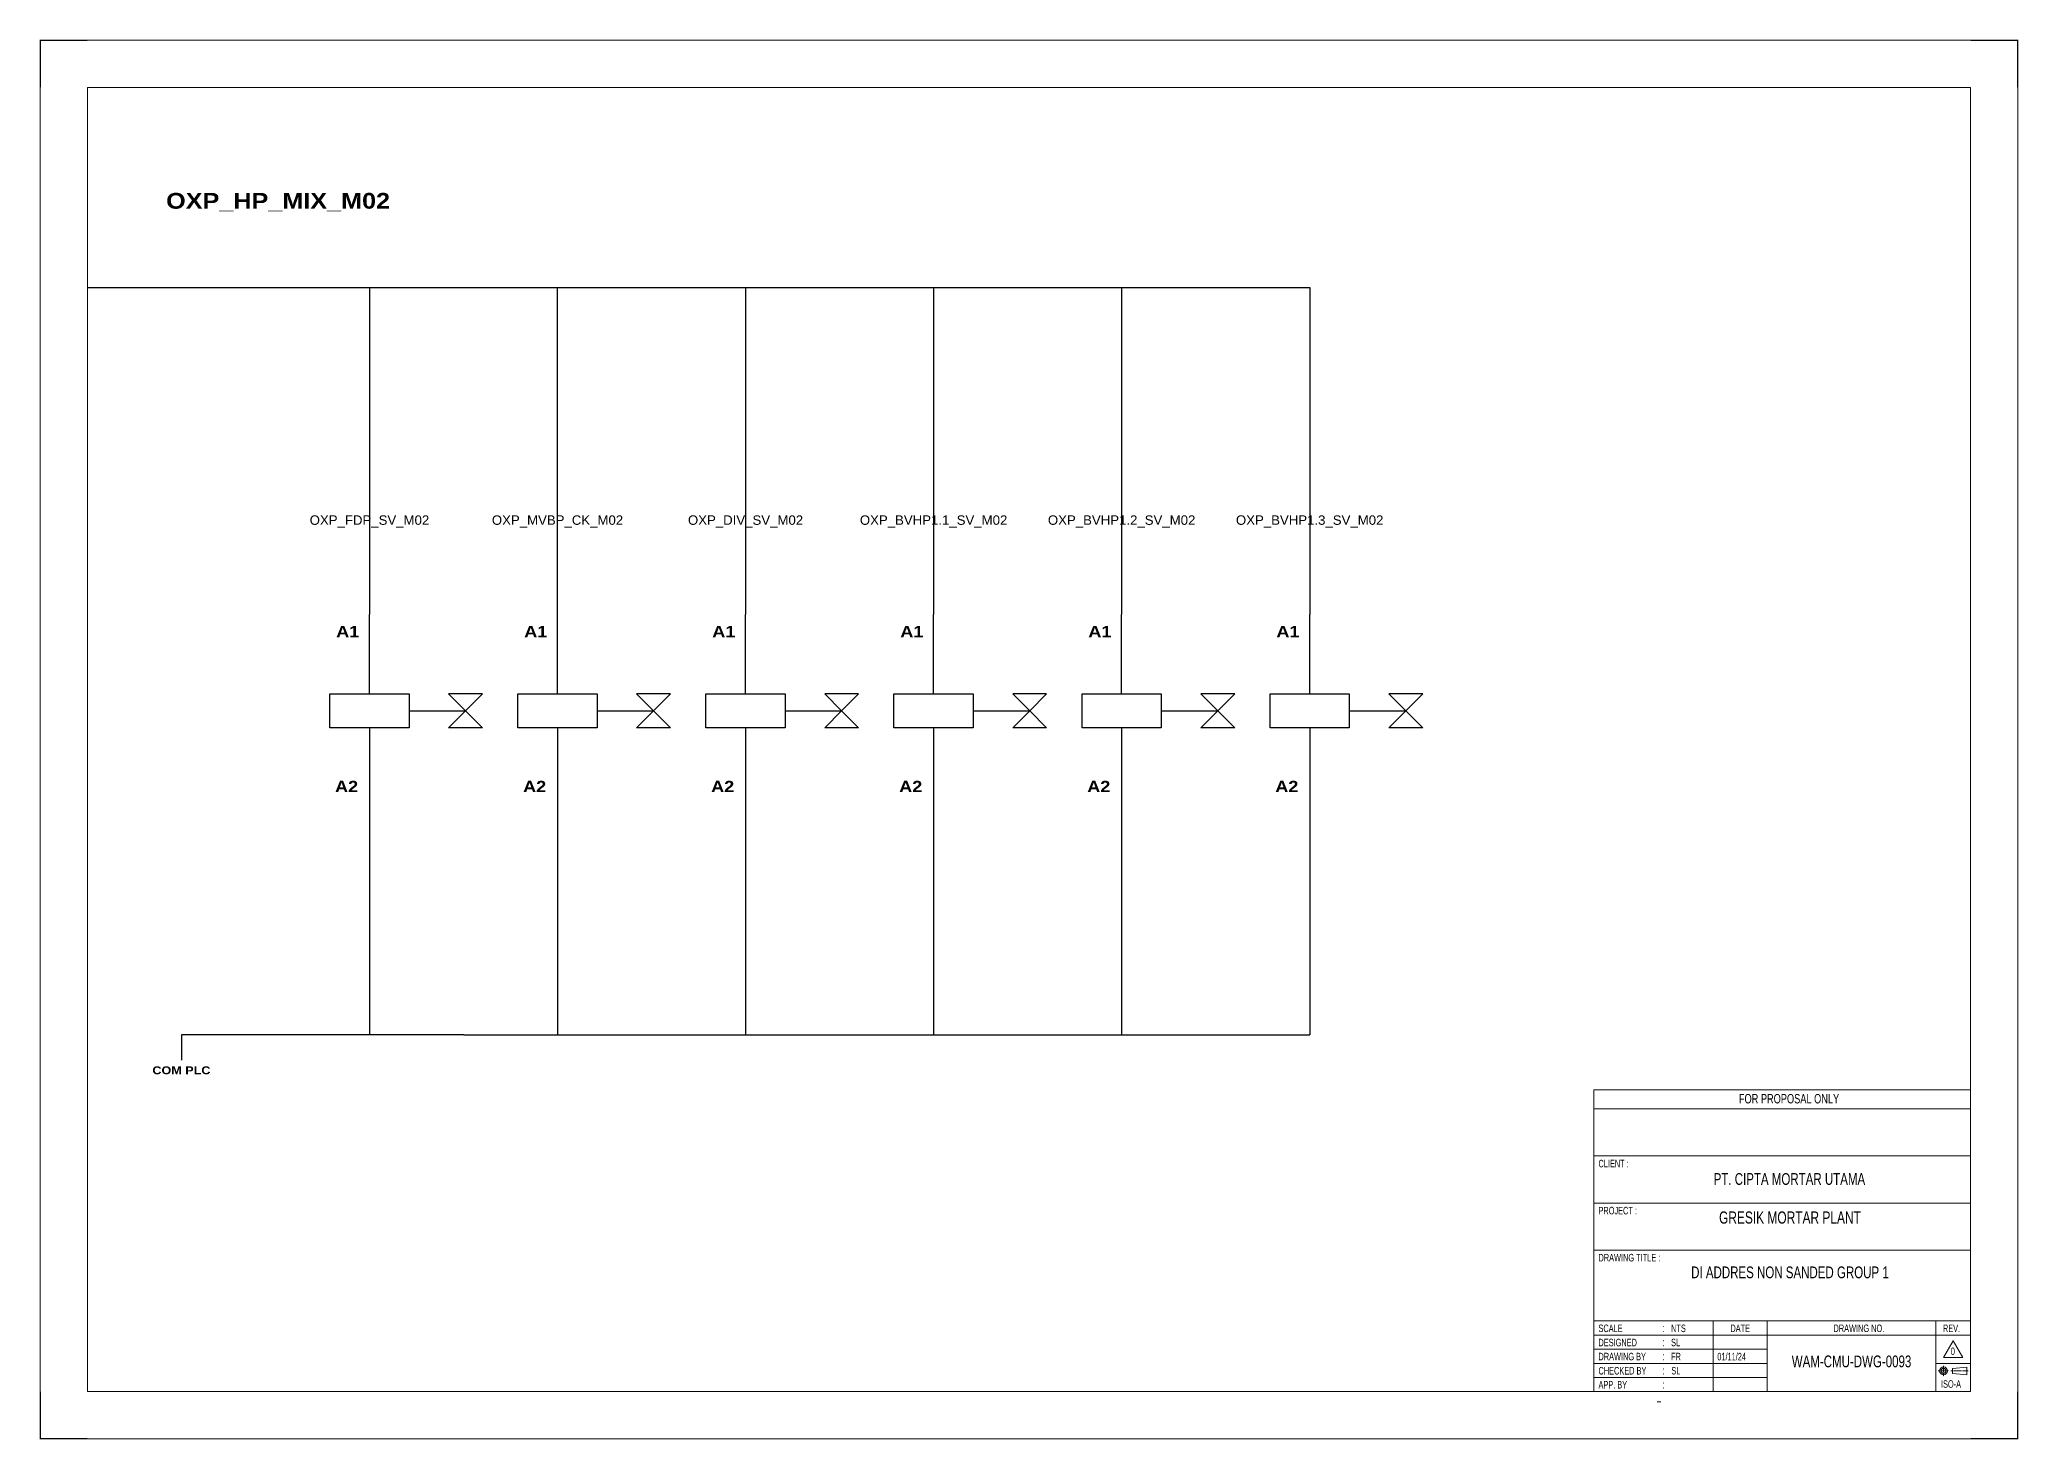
# Model space of a CAD drawing. Header units: centimetres. Extents: x -30014 to 38541, y 15960 to 46751.
# Drawn here: x 32258 to 38541, y 21974 to 26418 of the extents above; entities that cross this region are included whole.
import ezdxf
from ezdxf.enums import TextEntityAlignment as Align

# ---------------------------------------------------------------- set-up
doc = ezdxf.new("R2010")
doc.units = ezdxf.units.CM
doc.header["$MEASUREMENT"] = 0
doc.linetypes.add('CENTER', pattern=[2, 1.25, -0.25, 0.25, -0.25])
for name, color, linetype in [('1', 7, 'Continuous'), ('Etiket-Line-L', 7, 'Continuous'), ('EtIket-Line-S', 2, 'Continuous'), ('Etiket-Text-List0', 2, 'Continuous'), ('Etiket-Text-List1', 3, 'Continuous'), ('Etiket-Text-List2', 1, 'Continuous')]:
    doc.layers.add(name, color=color, linetype=linetype)
for name, color, linetype, lineweight in [('Center_line', 2, 'CENTER', 5), ('Etiket', 7, 'Continuous', 5), ('Object', 4, 'Continuous', 25)]:
    doc.layers.add(name, color=color, linetype=linetype, lineweight=lineweight)
doc.styles.add('Bold', font='ariblk.ttf', dxfattribs={"height": 25.4})
doc.styles.add('DIM', font='romans', dxfattribs={"height": 6.096})
doc.styles.get("Standard").update_dxf_attribs({"font": 'arial.ttf'})

# ---------------------------------------------------------------- blocks, each defined once
blk = doc.blocks.new('x5 Out Line')
at = {"const_width": 0.3}
for points in [[(9.65, 286.71), (0, 286.71), (0, 277.06)], [(405.45, 277.06), (405.45, 286.71), (395.8, 286.71)], [(0, 9.65), (0, 0), (9.65, 0)], [(405.45, 9.65), (405.45, 0), (395.8, 0)]]:
    blk.add_lwpolyline(points, dxfattribs=at)
at = {"lineweight": 15}
blk.add_lwpolyline([(395.8, 9.65), (395.8, 277.06), (9.65, 277.06), (9.65, 9.65)], close=True, dxfattribs=at)
at = {"layer": 'EtIket-Line-S', "lineweight": 9, "ltscale": 0.5}
blk.add_lwpolyline([(0, 0), (405.45, 0), (405.45, 286.71), (0, 286.71)], close=True, dxfattribs=at)
blk = doc.blocks.new('A$C6CDB76E5')
at = {"lineweight": 15}
for p, q in [((-196.2, 0), (-196.2, 157.1)), ((-196.2, 157.1), (0, 157.1)), ((0, 0), (0, 157.1)), ((-196.2, 147.3), (0, 147.3)), ((-196.2, 122.8), (0, 122.8)), ((-196.2, 98.2), (0, 98.2)), ((-196.2, 73.7), (0, 73.7)), ((-196.2, 36.8), (0, 36.8)), ((-134, 0), (-134, 36.8)), ((-105.9, 0), (-105.9, 36.8)), ((-18.1, 0), (-18.1, 36.8)), ((-196.2, 29.4), (0, 29.4)), ((-196.2, 22.1), (-105.9, 22.1)), ((-196.2, 14.7), (-105.9, 14.7)), ((-18.1, 14.7), (0, 14.7)), ((-196.2, 7.4), (-105.9, 7.4))]:
    blk.add_line(p, q, dxfattribs=at)
at = {"layer": 'Center_line', "lineweight": 13}
for p, q in [((-16.9, 10.8), (-11.3, 10.8)), ((-14.1, 13.5), (-14.1, 8)), ((-10.3, 10.8), (-1.2, 10.8))]:
    blk.add_line(p, q, dxfattribs=at)
at = {"layer": 'Etiket-Line-L', "lineweight": 15}
for p, q in [((0, 0), (0, 122.6)), ((-196.2, 0), (0, 0))]:
    blk.add_line(p, q, dxfattribs=at)
blk.add_lwpolyline([(-9, 26.4), (-4, 17.7), (-14.1, 17.7)], close=True, dxfattribs=at)
at = {"layer": 'Object', "lineweight": 15}
blk.add_lwpolyline([(-9.5, 9.5), (-1.9, 8.7), (-1.9, 12.8), (-9.5, 12)], close=True, dxfattribs=at)
for radius in [2.03, 1.27]:
    blk.add_circle((-14.1, 10.8), radius, dxfattribs=at)
at = {"layer": '1', "color": 3, "lineweight": 9, "width": 0.7}
blk.add_text('ISO-A', height=3.91, dxfattribs=at).set_placement((-15.4, 2))
at = {"layer": 'Etiket-Text-List0', "lineweight": 13, "width": 0.7}
for s, height, p in [('CLIENT :', 3.92, (-193.8, 116.8)), ('PROJECT :', 3.92, (-193.8, 92.3)), ('DRAWING TITLE :', 3.923, (-193.8, 67.8)), ('SCALE', 3.92, (-193.8, 31)), (':', 4.17, (-160.6, 31)), ('DATE', 3.92, (-125.1, 31)), ('DRAWING NO.', 3.923, (-71.4, 31)), ('REV.', 3.92, (-14.4, 31)), ('DESIGNED', 3.92, (-193.8, 23.6)), (':', 4.17, (-160.6, 23.6)), ('CHECKED BY ', 3.923, (-193.8, 8.9)), ('DRAWING BY', 3.92, (-193.8, 16.3)), (':', 4.17, (-160.6, 16.3)), (':', 4.17, (-160.6, 8.9)), ('APP. BY ', 3.92, (-193.8, 1.6)), (':', 4.17, (-160.6, 1.6))]:
    blk.add_text(s, height=height, dxfattribs=at).set_placement(p)
at = {"layer": 'Etiket-Text-List1', "lineweight": 9, "width": 0.7}
for tag, p in [('1:XXXX', (-156, 31)), ('EN', (-156, 23.6)), ('DD/MM/YY', (-131.3, 23.6)), ('1', (-10.3, 19.1)), ('EN', (-156, 16.3)), ('EN', (-155.8, 8.9)), ('DD/MM/YY', (-131.3, 16.3)), ('DD/MM/YY', (-131.3, 8.9)), ('EN', (-155.7, 1.6)), ('DD/MM/YY', (-131.3, 1.6))]:
    blk.add_attdef(tag, p, '', height=3.92, dxfattribs=at)
at = {"layer": 'Etiket-Text-List2', "lineweight": 13, "width": 0.7}
for tag, height, p in [('FOR FABRICATION', 4.9, (-94.6, 150.1)), ('CLIENT_NAME', 6.13, (-94.1, 107.7)), ('PROJECT_1', 4.9, (-94.1, 87.5)), ('PROJECT_2', 4.9, (-94.1, 79.2)), ('DRAWING_TITLE1', 6.13, (-94.1, 59)), ('DRAWING_TITLE2', 6.13, (-94.1, 49.9)), ('DRAWING_TITLE3', 6.13, (-94.1, 40.1)), ('LDP-X-XXX-AR-01', 6.13, (-62, 12.7))]:
    blk.add_attdef(tag, text='', height=height, dxfattribs=at).set_placement(p, align=Align.CENTER)

msp = doc.modelspace()

# ---------------------------------------------------------------- linework, layer by layer
at = {"color": 146, "ltscale": 50, "true_color": 0x105689}
for p, q in [((32410.2, 25631.1), (33007.2, 25631.1)), ((33007.2, 25631.1), (33604.2, 25631.1)), ((33305.7, 25631.1), (33305.7, 24592.5)), ((33604.2, 25631.1), (34201.2, 25631.1)), ((33902.7, 24592.5), (33902.7, 25631.1)), ((34201.2, 25631.1), (34798.2, 25631.1)), ((34499.7, 25631.1), (34499.7, 24592.5)), ((34798.2, 25631.1), (35395.2, 25631.1)), ((35096.7, 25631.1), (35096.7, 24592.5)), ((35395.2, 25631.1), (35992.2, 25631.1)), ((35693.7, 25631.1), (35693.7, 24592.5)), ((35992.2, 25631.1), (36290.7, 25631.1)), ((36290.7, 25631.1), (36290.7, 24592.5)), ((33305.7, 23990), (33305.7, 23258.3)), ((33902.7, 23990), (33902.7, 23258.3)), ((34499.7, 23990), (34499.7, 23258.3)), ((35096.7, 23990), (35096.7, 23258.3)), ((35693.7, 23990), (35693.7, 23258.3)), ((36290.7, 23990), (36290.7, 23258.3)), ((33605.2, 23258.3), (32708.7, 23258.3)), ((32708.7, 23258.3), (32708.7, 23178.3)), ((33605.2, 23258.3), (34800.2, 23258.3)), ((34800.2, 23258.3), (34800.2, 23258.3)), ((34800.2, 23258.3), (36290.7, 23258.3))]:
    msp.add_line(p, q, dxfattribs=at)
at = {"ltscale": 50}
for p, q in [((33305.7, 24341.2), (33305.7, 24592.5)), ((33902.7, 24341.2), (33902.7, 24592.5)), ((34499.7, 24341.2), (34499.7, 24592.5)), ((35096.7, 24341.2), (35096.7, 24592.5)), ((35693.7, 24341.2), (35693.7, 24592.5)), ((36290.7, 24341.2), (36290.7, 24592.5)), ((33431.3, 24287.3), (33610.8, 24287.3)), ((34028.3, 24287.3), (34207.8, 24287.3)), ((34625.3, 24287.3), (34804.8, 24287.3)), ((35222.3, 24287.3), (35401.8, 24287.3)), ((35819.3, 24287.3), (35998.8, 24287.3)), ((36416.3, 24287.3), (36595.8, 24287.3)), ((33305.7, 24233.5), (33305.7, 23982.2)), ((33902.7, 24233.5), (33902.7, 23982.2)), ((34499.7, 24233.5), (34499.7, 23982.2)), ((35096.7, 24233.5), (35096.7, 23982.2)), ((35693.7, 24233.5), (35693.7, 23982.2)), ((36290.7, 24233.5), (36290.7, 23982.2))]:
    msp.add_line(p, q, dxfattribs=at)
for points in [[(33180, 24341.2), (33431.3, 24341.2), (33431.3, 24233.5), (33180, 24233.5)], [(33610.8, 24287.3), (33664.7, 24341.2), (33557, 24341.2)], [(33777, 24341.2), (34028.3, 24341.2), (34028.3, 24233.5), (33777, 24233.5)], [(34207.8, 24287.3), (34261.7, 24341.2), (34154, 24341.2)], [(34374, 24341.2), (34625.3, 24341.2), (34625.3, 24233.5), (34374, 24233.5)], [(34804.8, 24287.3), (34858.7, 24341.2), (34751, 24341.2)], [(34971, 24341.2), (35222.3, 24341.2), (35222.3, 24233.5), (34971, 24233.5)], [(35401.8, 24287.3), (35455.7, 24341.2), (35348, 24341.2)], [(35568, 24341.2), (35819.3, 24341.2), (35819.3, 24233.5), (35568, 24233.5)], [(35998.8, 24287.3), (36052.7, 24341.2), (35945, 24341.2)], [(36165, 24341.2), (36416.3, 24341.2), (36416.3, 24233.5), (36165, 24233.5)], [(36595.8, 24287.3), (36649.7, 24341.2), (36542, 24341.2)], [(33610.8, 24287.3), (33664.7, 24233.5), (33557, 24233.5)], [(34207.8, 24287.3), (34261.7, 24233.5), (34154, 24233.5)], [(34804.8, 24287.3), (34858.7, 24233.5), (34751, 24233.5)], [(35401.8, 24287.3), (35455.7, 24233.5), (35348, 24233.5)], [(35998.8, 24287.3), (36052.7, 24233.5), (35945, 24233.5)], [(36595.8, 24287.3), (36649.7, 24233.5), (36542, 24233.5)]]:
    msp.add_lwpolyline(points, close=True, dxfattribs=at)

# ---------------------------------------------------------------- block references
at = {"layer": 'Etiket', "lineweight": 0}
ref = msp.add_blockref('A$C6CDB76E5', (38389, 22125.8), dxfattribs=dict(at, xscale=6.095870930054101, yscale=6.095870930054101, zscale=6.095870930054101))
ref.add_attrib('FOR FABRICATION', 'FOR PROPOSAL ONLY', dxfattribs={"layer": 'Etiket-Text-List2', "lineweight": 13, "height": 29.894, "width": 0.7}).set_placement((37812.6, 23040.7), align=Align.CENTER)
ref.add_attrib('CLIENT_NAME', 'PT. CIPTA MORTAR UTAMA', dxfattribs={"layer": 'Etiket-Text-List2', "lineweight": 13, "height": 37.368, "width": 0.7}).set_placement((37813.7, 22782.1), align=Align.CENTER)
ref.add_attrib('PROJECT_1', 'GRESIK MORTAR PLANT', dxfattribs={"layer": 'Etiket-Text-List2', "lineweight": 13, "height": 38.709, "width": 0.7}).set_placement((37815.5, 22659.1), align=Align.CENTER)
ref.add_attrib('DRAWING_TITLE1', 'DI ADDRES NON SANDED GROUP 1', dxfattribs={"layer": 'Etiket-Text-List2', "lineweight": 13, "height": 37.368, "width": 0.7}).set_placement((37815.5, 22485.7), align=Align.CENTER)
ref.add_attrib('1:XXXX', 'NTS', (37438.1, 22314.7), dxfattribs={"layer": 'Etiket-Text-List1', "lineweight": 13, "height": 23.92, "width": 0.7})
ref.add_attrib('EN', 'SL', (37438.1, 22269.9), dxfattribs={"layer": 'Etiket-Text-List1', "lineweight": 13, "height": 23.92, "width": 0.7})
ref.add_attrib('EN', 'FR', (37438.1, 22225), dxfattribs={"layer": 'Etiket-Text-List1', "lineweight": 13, "height": 23.92, "width": 0.7})
ref.add_attrib('DD/MM/YY', '01/11/24', (37584.9, 22225), dxfattribs={"layer": 'Etiket-Text-List1', "lineweight": 13, "height": 23.92, "width": 0.7})
ref.add_attrib('EN', 'SL', (37439, 22180.2), dxfattribs={"layer": 'Etiket-Text-List1', "lineweight": 13, "height": 23.92, "width": 0.7})
ref.add_attrib('LDP-X-XXX-AR-01', 'WAM-CMU-DWG-0093', dxfattribs={"layer": 'Etiket-Text-List2', "lineweight": 15, "height": 37.368, "width": 0.7}).set_placement((38011, 22203), align=Align.CENTER)
ref.add_attrib('1', '0', (38326.2, 22241.9), dxfattribs={"layer": 'Etiket-Text-List1', "lineweight": 13, "height": 23.9, "width": 0.7})
at = {"layer": 'Etiket-Line-L', "lineweight": 0}
ref = msp.add_blockref('x5 Out Line', (32260.7, 21976.3), dxfattribs=dict(at, xscale=15.48351216233742, yscale=15.48351216233742, zscale=15.48351216233742))
ref.add_attrib('FILE_NAME', '-', (37390.9, 22084.3), dxfattribs={"layer": 'Etiket-Text-List1', "lineweight": 13, "height": 21.7, "style": 'DIM', "width": 0.7})

# ---------------------------------------------------------------- texts
at = {"ltscale": 500, "style": 'Bold'}
msp.add_text('OXP_HP_MIX_M02', height=50, dxfattribs=at).set_placement((32660.2, 25881.1))
at = {"ltscale": 50}
for s, p in [('OXP_FDP_SV_M02', (33305.7, 24892.5)), ('OXP_MVBP_CK_M02', (33902.7, 24892.5)), ('OXP_DIV_SV_M02', (34499.7, 24892.5)), ('OXP_BVHP1.1_SV_M02', (35096.7, 24892.5)), ('OXP_BVHP1.2_SV_M02', (35693.7, 24892.5)), ('OXP_BVHP1.3_SV_M02', (36290.7, 24892.5))]:
    msp.add_text(s, height=30, dxfattribs=at).set_placement(p, align=Align.MIDDLE_CENTER)
at = {"ltscale": 500, "style": 'Bold'}
for p in [(33273.4, 24556.6), (33870.4, 24556.6), (34467.4, 24556.6), (35064.4, 24556.6), (35661.4, 24556.6), (36258.4, 24556.6)]:
    msp.add_text('A1', height=35.9, dxfattribs=at).set_placement(p, align=Align.TOP_RIGHT)
for p in [(33269.8, 24018.1), (33866.8, 24018.1), (34463.8, 24018.1), (35060.8, 24018.1), (35657.8, 24018.1), (36254.8, 24018.1)]:
    msp.add_text('A2', height=35.9, dxfattribs=at).set_placement(p, align=Align.BOTTOM_RIGHT)
at = {"ltscale": 50, "style": 'Bold'}
msp.add_text('COM PLC', height=25, dxfattribs=at).set_placement((32708.7, 23158.3), align=Align.TOP_CENTER)

doc.saveas('drawing.dxf')
